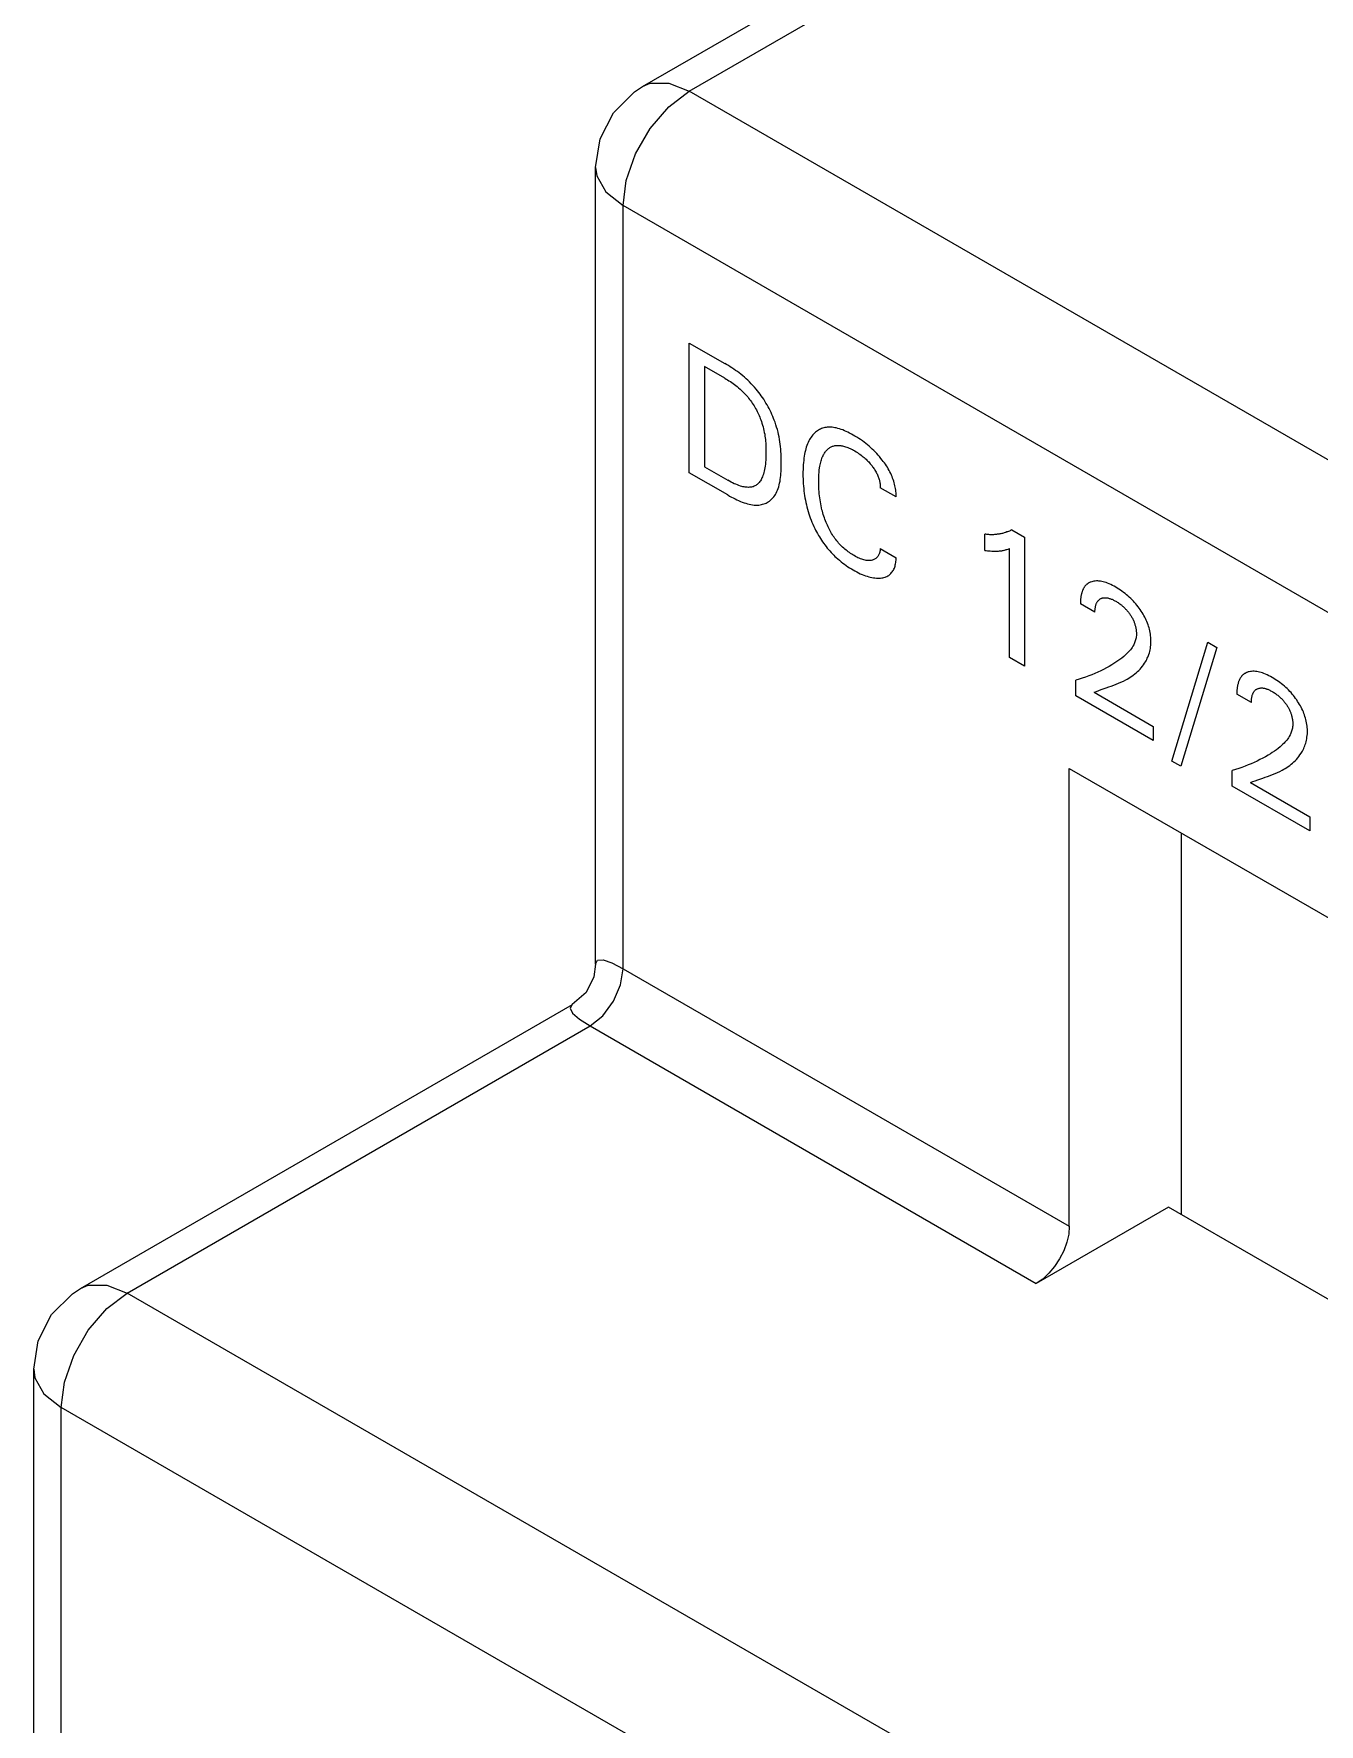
# Model space of a CAD drawing. Extents: x 0 to 420, y 0 to 297.
# Drawn here: x 165.2 to 178.95, y 183.79 to 201.88 of the extents above; entities that cross this region are included whole.
import ezdxf

# ---------------------------------------------------------------- set-up
doc = ezdxf.new("R2010")
doc.units = 0
doc.header["$LTSCALE"] = 23.1
doc.layers.add('40000_ISO', color=7, linetype='CONTINUOUS')

msp = doc.modelspace()

# ---------------------------------------------------------------- linework, layer by layer
at = {"layer": '40000_ISO', "color": 7, "linetype": 'CONTINUOUS'}
for p, q in [((171.709, 201.316), (183.193, 207.946)), ((172.209, 201.267), (183.382, 207.717)), ((171.623, 201.26), (171.71, 201.317)), ((171.71, 201.317), (171.793, 201.351)), ((171.793, 201.351), (171.99, 201.353)), ((171.99, 201.353), (172.209, 201.267)), ((171.399, 201.036), (171.623, 201.26)), ((171.99, 201.1), (172.209, 201.267)), ((195.898, 187.591), (172.209, 201.267)), ((171.257, 200.755), (171.399, 201.036)), ((171.793, 200.869), (171.99, 201.1)), ((171.636, 200.598), (171.793, 200.869)), ((171.209, 200.45), (171.257, 200.755)), ((171.536, 200.311), (171.636, 200.598)), ((171.209, 191.926), (171.209, 200.45)), ((171.209, 200.45), (171.222, 200.36)), ((171.222, 200.36), (171.318, 200.188)), ((171.502, 200.042), (171.536, 200.311)), ((171.318, 200.188), (171.502, 200.042)), ((171.502, 191.877), (171.502, 200.042)), ((195.191, 186.366), (171.502, 200.042)), ((172.209, 197.184), (172.209, 198.572)), ((172.209, 198.572), (172.59, 198.353)), ((172.374, 198.32), (172.374, 197.247)), ((172.59, 198.195), (172.374, 198.32)), ((172.609, 198.341), (172.59, 198.353)), ((172.629, 198.33), (172.609, 198.341)), ((172.648, 198.318), (172.629, 198.33)), ((172.667, 198.306), (172.648, 198.318)), ((172.686, 198.293), (172.667, 198.306)), ((172.706, 198.279), (172.686, 198.293)), ((172.725, 198.266), (172.706, 198.279)), ((172.744, 198.252), (172.725, 198.266)), ((172.763, 198.237), (172.744, 198.252)), ((172.782, 198.222), (172.763, 198.237)), ((172.59, 198.195), (172.605, 198.187)), ((172.605, 198.187), (172.62, 198.178)), ((172.62, 198.178), (172.635, 198.168)), ((172.635, 198.168), (172.65, 198.159)), ((172.65, 198.159), (172.665, 198.149)), ((172.665, 198.149), (172.679, 198.138)), ((172.679, 198.138), (172.694, 198.127)), ((172.694, 198.127), (172.709, 198.116)), ((172.709, 198.116), (172.724, 198.105)), ((172.724, 198.105), (172.738, 198.093)), ((172.738, 198.093), (172.753, 198.08)), ((172.753, 198.08), (172.767, 198.067)), ((172.767, 198.067), (172.781, 198.054)), ((172.781, 198.054), (172.795, 198.04)), ((172.801, 198.206), (172.782, 198.222)), ((172.82, 198.19), (172.801, 198.206)), ((172.838, 198.173), (172.82, 198.19)), ((172.856, 198.155), (172.838, 198.173)), ((172.874, 198.137), (172.856, 198.155)), ((172.892, 198.119), (172.874, 198.137)), ((172.909, 198.099), (172.892, 198.119)), ((172.926, 198.079), (172.909, 198.099)), ((172.94, 198.062), (172.926, 198.079)), ((172.954, 198.044), (172.94, 198.062)), ((172.795, 198.04), (172.808, 198.025)), ((172.808, 198.025), (172.822, 198.01)), ((172.822, 198.01), (172.835, 197.995)), ((172.835, 197.995), (172.845, 197.982)), ((172.845, 197.982), (172.855, 197.969)), ((172.855, 197.969), (172.865, 197.956)), ((172.865, 197.956), (172.875, 197.942)), ((172.875, 197.942), (172.884, 197.928)), ((172.884, 197.928), (172.894, 197.914)), ((172.894, 197.914), (172.903, 197.9)), ((172.903, 197.9), (172.911, 197.885)), ((172.911, 197.885), (172.92, 197.87)), ((172.92, 197.87), (172.928, 197.856)), ((172.968, 198.026), (172.954, 198.044)), ((172.981, 198.008), (172.968, 198.026)), ((172.994, 197.989), (172.981, 198.008)), ((173.007, 197.97), (172.994, 197.989)), ((173.019, 197.95), (173.007, 197.97)), ((173.031, 197.93), (173.019, 197.95)), ((173.042, 197.91), (173.031, 197.93)), ((173.054, 197.89), (173.042, 197.91)), ((173.064, 197.87), (173.054, 197.89)), ((173.075, 197.849), (173.064, 197.87)), ((172.928, 197.856), (172.936, 197.841)), ((172.936, 197.841), (172.943, 197.825)), ((172.943, 197.825), (172.951, 197.81)), ((172.951, 197.81), (172.958, 197.795)), ((172.958, 197.795), (172.964, 197.78)), ((172.964, 197.78), (172.97, 197.764)), ((172.97, 197.764), (172.976, 197.749)), ((172.976, 197.749), (172.982, 197.734)), ((172.982, 197.734), (172.988, 197.714)), ((172.988, 197.714), (172.995, 197.694)), ((172.995, 197.694), (173, 197.674)), ((173.085, 197.829), (173.075, 197.849)), ((173.094, 197.808), (173.085, 197.829)), ((173.104, 197.787), (173.094, 197.808)), ((173.112, 197.766), (173.104, 197.787)), ((173.12, 197.746), (173.112, 197.766)), ((173.128, 197.725), (173.12, 197.746)), ((173.137, 197.698), (173.128, 197.725)), ((173.145, 197.672), (173.137, 197.698)), ((173, 197.674), (173.005, 197.655)), ((173.005, 197.655), (173.009, 197.635)), ((173.009, 197.635), (173.013, 197.616)), ((173.013, 197.616), (173.017, 197.597)), ((173.017, 197.597), (173.02, 197.577)), ((173.02, 197.577), (173.022, 197.558)), ((173.022, 197.558), (173.024, 197.539)), ((173.024, 197.539), (173.026, 197.521)), ((173.026, 197.521), (173.028, 197.502)), ((173.153, 197.645), (173.145, 197.672)), ((173.16, 197.619), (173.153, 197.645)), ((173.166, 197.593), (173.16, 197.619)), ((173.171, 197.567), (173.166, 197.593)), ((173.176, 197.541), (173.171, 197.567)), ((173.18, 197.515), (173.176, 197.541)), ((173.184, 197.489), (173.18, 197.515)), ((173.482, 197.509), (173.475, 197.492)), ((173.489, 197.524), (173.482, 197.509)), ((173.497, 197.538), (173.489, 197.524)), ((173.505, 197.552), (173.497, 197.538)), ((173.513, 197.565), (173.505, 197.552)), ((173.522, 197.577), (173.513, 197.565)), ((173.532, 197.589), (173.522, 197.577)), ((173.542, 197.6), (173.532, 197.589)), ((173.552, 197.61), (173.542, 197.6)), ((173.561, 197.619), (173.552, 197.61)), ((173.571, 197.626), (173.561, 197.619)), ((173.581, 197.634), (173.571, 197.626)), ((173.591, 197.64), (173.581, 197.634)), ((173.602, 197.646), (173.591, 197.64)), ((173.613, 197.652), (173.602, 197.646)), ((173.624, 197.657), (173.613, 197.652)), ((173.636, 197.661), (173.624, 197.657)), ((173.648, 197.664), (173.636, 197.661)), ((173.66, 197.667), (173.648, 197.664)), ((173.673, 197.669), (173.66, 197.667)), ((173.686, 197.671), (173.673, 197.669)), ((173.699, 197.672), (173.686, 197.671)), ((173.713, 197.672), (173.699, 197.672)), ((173.726, 197.671), (173.713, 197.672)), ((173.74, 197.67), (173.726, 197.671)), ((173.754, 197.668), (173.74, 197.67)), ((173.769, 197.666), (173.754, 197.668)), ((173.783, 197.663), (173.769, 197.666)), ((173.798, 197.659), (173.783, 197.663)), ((173.816, 197.654), (173.798, 197.659)), ((173.834, 197.648), (173.816, 197.654)), ((173.852, 197.642), (173.834, 197.648)), ((173.871, 197.634), (173.852, 197.642)), ((173.889, 197.626), (173.871, 197.634)), ((173.908, 197.617), (173.889, 197.626)), ((173.926, 197.608), (173.908, 197.617)), ((173.945, 197.598), (173.926, 197.608)), ((173.964, 197.587), (173.945, 197.598)), ((173.983, 197.576), (173.964, 197.587)), ((174.003, 197.564), (173.983, 197.576)), ((174.023, 197.551), (174.003, 197.564)), ((174.042, 197.538), (174.023, 197.551)), ((174.062, 197.524), (174.042, 197.538)), ((174.081, 197.51), (174.062, 197.524)), ((174.099, 197.496), (174.081, 197.51)), ((173.028, 197.502), (173.029, 197.483)), ((173.029, 197.342), (173.028, 197.319)), ((173.029, 197.483), (173.03, 197.465)), ((173.03, 197.364), (173.029, 197.342)), ((173.03, 197.465), (173.03, 197.447)), ((173.03, 197.447), (173.031, 197.429)), ((173.031, 197.387), (173.03, 197.364)), ((173.031, 197.429), (173.031, 197.411)), ((173.031, 197.411), (173.031, 197.387)), ((173.187, 197.464), (173.184, 197.489)), ((173.189, 197.438), (173.187, 197.464)), ((173.191, 197.413), (173.189, 197.438)), ((173.193, 197.388), (173.191, 197.413)), ((173.194, 197.363), (173.193, 197.388)), ((173.195, 197.338), (173.194, 197.363)), ((173.195, 197.314), (173.195, 197.338)), ((173.437, 197.339), (173.434, 197.316)), ((173.44, 197.362), (173.437, 197.339)), ((173.444, 197.382), (173.44, 197.362)), ((173.448, 197.401), (173.444, 197.382)), ((173.452, 197.421), (173.448, 197.401)), ((173.457, 197.439), (173.452, 197.421)), ((173.462, 197.457), (173.457, 197.439)), ((173.468, 197.475), (173.462, 197.457)), ((173.475, 197.492), (173.468, 197.475)), ((173.624, 197.323), (173.628, 197.336)), ((173.628, 197.336), (173.633, 197.349)), ((173.633, 197.349), (173.638, 197.359)), ((173.638, 197.359), (173.642, 197.368)), ((173.642, 197.368), (173.647, 197.378)), ((173.647, 197.378), (173.652, 197.387)), ((173.652, 197.387), (173.657, 197.395)), ((173.657, 197.395), (173.663, 197.404)), ((173.663, 197.404), (173.669, 197.412)), ((173.669, 197.412), (173.675, 197.419)), ((173.675, 197.419), (173.682, 197.426)), ((173.682, 197.426), (173.688, 197.432)), ((173.688, 197.432), (173.694, 197.438)), ((173.694, 197.438), (173.7, 197.443)), ((173.7, 197.443), (173.707, 197.448)), ((173.707, 197.448), (173.714, 197.453)), ((173.714, 197.453), (173.721, 197.457)), ((173.721, 197.457), (173.728, 197.461)), ((173.728, 197.461), (173.735, 197.465)), ((173.735, 197.465), (173.743, 197.468)), ((173.743, 197.468), (173.751, 197.47)), ((173.751, 197.47), (173.759, 197.472)), ((173.759, 197.472), (173.767, 197.474)), ((173.767, 197.474), (173.776, 197.476)), ((173.776, 197.476), (173.785, 197.476)), ((173.785, 197.476), (173.793, 197.477)), ((173.793, 197.477), (173.802, 197.477)), ((173.802, 197.477), (173.812, 197.477)), ((173.812, 197.477), (173.821, 197.476)), ((173.821, 197.476), (173.83, 197.475)), ((173.83, 197.475), (173.84, 197.473)), ((173.84, 197.473), (173.849, 197.472)), ((173.849, 197.472), (173.859, 197.469)), ((173.859, 197.469), (173.871, 197.466)), ((173.871, 197.466), (173.883, 197.462)), ((173.883, 197.462), (173.895, 197.458)), ((173.895, 197.458), (173.907, 197.454)), ((173.907, 197.454), (173.919, 197.448)), ((173.919, 197.448), (173.931, 197.443)), ((173.931, 197.443), (173.944, 197.437)), ((173.944, 197.437), (173.956, 197.431)), ((173.956, 197.431), (173.968, 197.424)), ((173.968, 197.424), (173.981, 197.417)), ((173.981, 197.417), (173.995, 197.409)), ((173.995, 197.409), (174.009, 197.4)), ((174.009, 197.4), (174.022, 197.391)), ((174.022, 197.391), (174.036, 197.381)), ((174.036, 197.381), (174.05, 197.371)), ((174.05, 197.371), (174.06, 197.363)), ((174.06, 197.363), (174.071, 197.355)), ((174.071, 197.355), (174.081, 197.346)), ((174.081, 197.346), (174.091, 197.337)), ((174.091, 197.337), (174.101, 197.328)), ((174.117, 197.482), (174.099, 197.496)), ((174.101, 197.328), (174.111, 197.318)), ((174.134, 197.467), (174.117, 197.482)), ((174.151, 197.452), (174.134, 197.467)), ((174.168, 197.437), (174.151, 197.452)), ((174.185, 197.421), (174.168, 197.437)), ((174.201, 197.405), (174.185, 197.421)), ((174.216, 197.389), (174.201, 197.405)), ((174.231, 197.373), (174.216, 197.389)), ((174.246, 197.356), (174.231, 197.373)), ((174.26, 197.338), (174.246, 197.356)), ((174.275, 197.32), (174.26, 197.338)), ((172.623, 196.946), (172.209, 197.184)), ((172.374, 197.247), (172.624, 197.103)), ((172.998, 197.154), (172.993, 197.139)), ((173.003, 197.17), (172.998, 197.154)), ((173.008, 197.186), (173.003, 197.17)), ((173.012, 197.202), (173.008, 197.186)), ((173.015, 197.219), (173.012, 197.202)), ((173.019, 197.237), (173.015, 197.219)), ((173.021, 197.254), (173.019, 197.237)), ((173.024, 197.276), (173.021, 197.254)), ((173.026, 197.297), (173.024, 197.276)), ((173.028, 197.319), (173.026, 197.297)), ((173.187, 197.134), (173.189, 197.155)), ((173.189, 197.155), (173.191, 197.177)), ((173.191, 197.177), (173.193, 197.199)), ((173.193, 197.199), (173.194, 197.221)), ((173.194, 197.221), (173.195, 197.244)), ((173.195, 197.289), (173.195, 197.314)), ((173.195, 197.266), (173.195, 197.289)), ((173.195, 197.244), (173.195, 197.266)), ((173.427, 197.22), (173.426, 197.195)), ((173.426, 197.195), (173.426, 197.17)), ((173.426, 197.17), (173.426, 197.145)), ((173.428, 197.244), (173.427, 197.22)), ((173.429, 197.268), (173.428, 197.244)), ((173.431, 197.292), (173.429, 197.268)), ((173.434, 197.316), (173.431, 197.292)), ((173.596, 197.142), (173.597, 197.166)), ((173.597, 197.166), (173.599, 197.188)), ((173.599, 197.188), (173.601, 197.211)), ((173.601, 197.211), (173.604, 197.238)), ((173.604, 197.238), (173.607, 197.253)), ((173.607, 197.253), (173.61, 197.268)), ((173.61, 197.268), (173.613, 197.282)), ((173.613, 197.282), (173.616, 197.296)), ((173.616, 197.296), (173.62, 197.31)), ((173.62, 197.31), (173.624, 197.323)), ((174.111, 197.318), (174.121, 197.309)), ((174.121, 197.309), (174.13, 197.299)), ((174.13, 197.299), (174.139, 197.289)), ((174.139, 197.289), (174.147, 197.279)), ((174.147, 197.279), (174.156, 197.269)), ((174.156, 197.269), (174.165, 197.258)), ((174.165, 197.258), (174.172, 197.249)), ((174.172, 197.249), (174.178, 197.239)), ((174.178, 197.239), (174.185, 197.23)), ((174.185, 197.23), (174.191, 197.221)), ((174.191, 197.221), (174.197, 197.211)), ((174.197, 197.211), (174.203, 197.201)), ((174.203, 197.201), (174.209, 197.191)), ((174.209, 197.191), (174.214, 197.181)), ((174.214, 197.181), (174.219, 197.171)), ((174.219, 197.171), (174.224, 197.162)), ((174.224, 197.162), (174.228, 197.152)), ((174.228, 197.152), (174.232, 197.142)), ((174.286, 197.305), (174.275, 197.32)), ((174.297, 197.29), (174.286, 197.305)), ((174.308, 197.274), (174.297, 197.29)), ((174.319, 197.258), (174.308, 197.274)), ((174.329, 197.242), (174.319, 197.258)), ((174.339, 197.225), (174.329, 197.242)), ((174.348, 197.209), (174.339, 197.225)), ((174.357, 197.192), (174.348, 197.209)), ((174.365, 197.176), (174.357, 197.192)), ((174.372, 197.159), (174.365, 197.176)), ((174.379, 197.143), (174.372, 197.159)), ((172.641, 197.093), (172.624, 197.103)), ((172.657, 197.084), (172.641, 197.093)), ((172.674, 197.075), (172.657, 197.084)), ((172.691, 197.067), (172.674, 197.075)), ((172.708, 197.06), (172.691, 197.067)), ((172.725, 197.053), (172.708, 197.06)), ((172.742, 197.047), (172.725, 197.053)), ((172.758, 197.041), (172.742, 197.047)), ((172.771, 197.038), (172.758, 197.041)), ((172.783, 197.035), (172.771, 197.038)), ((172.796, 197.032), (172.783, 197.035)), ((172.808, 197.03), (172.796, 197.032)), ((172.82, 197.028), (172.808, 197.03)), ((172.831, 197.028), (172.82, 197.028)), ((172.843, 197.027), (172.831, 197.028)), ((172.854, 197.028), (172.843, 197.027)), ((172.865, 197.029), (172.854, 197.028)), ((172.875, 197.03), (172.865, 197.029)), ((172.885, 197.033), (172.875, 197.03)), ((172.895, 197.035), (172.885, 197.033)), ((172.904, 197.039), (172.895, 197.035)), ((172.913, 197.043), (172.904, 197.039)), ((172.921, 197.047), (172.913, 197.043)), ((172.929, 197.053), (172.921, 197.047)), ((172.937, 197.059), (172.929, 197.053)), ((172.945, 197.065), (172.937, 197.059)), ((172.952, 197.072), (172.945, 197.065)), ((172.959, 197.08), (172.952, 197.072)), ((172.966, 197.089), (172.959, 197.08)), ((172.972, 197.098), (172.966, 197.089)), ((172.978, 197.108), (172.972, 197.098)), ((172.983, 197.118), (172.978, 197.108)), ((172.988, 197.128), (172.983, 197.118)), ((172.993, 197.139), (172.988, 197.128)), ((173.132, 196.952), (173.14, 196.967)), ((173.14, 196.967), (173.148, 196.983)), ((173.148, 196.983), (173.155, 196.999)), ((173.155, 196.999), (173.161, 197.017)), ((173.161, 197.017), (173.167, 197.035)), ((173.167, 197.035), (173.172, 197.054)), ((173.172, 197.054), (173.177, 197.073)), ((173.177, 197.073), (173.181, 197.093)), ((173.181, 197.093), (173.184, 197.113)), ((173.184, 197.113), (173.187, 197.134)), ((173.426, 197.145), (173.427, 197.119)), ((173.427, 197.119), (173.428, 197.094)), ((173.428, 197.094), (173.429, 197.068)), ((173.429, 197.068), (173.431, 197.042)), ((173.431, 197.042), (173.434, 197.016)), ((173.434, 197.016), (173.437, 196.989)), ((173.437, 196.989), (173.44, 196.963)), ((173.595, 197.119), (173.596, 197.142)), ((173.595, 197.095), (173.595, 197.119)), ((173.595, 197.073), (173.595, 197.095)), ((173.595, 197.051), (173.595, 197.073)), ((173.596, 197.028), (173.595, 197.051)), ((173.597, 197.005), (173.596, 197.028)), ((173.599, 196.982), (173.597, 197.005)), ((173.601, 196.959), (173.599, 196.982)), ((174.232, 197.142), (174.235, 197.132)), ((174.235, 197.132), (174.239, 197.123)), ((174.239, 197.123), (174.242, 197.113)), ((174.242, 197.113), (174.244, 197.103)), ((174.244, 197.103), (174.246, 197.094)), ((174.246, 197.094), (174.248, 197.085)), ((174.248, 197.085), (174.25, 197.076)), ((174.25, 197.076), (174.252, 197.067)), ((174.252, 197.067), (174.253, 197.058)), ((174.253, 197.058), (174.253, 197.049)), ((174.253, 197.049), (174.254, 197.041)), ((174.254, 197.041), (174.254, 197.032)), ((174.254, 197.032), (174.254, 197.024)), ((174.423, 196.927), (174.254, 197.024)), ((174.386, 197.126), (174.379, 197.143)), ((174.392, 197.11), (174.386, 197.126)), ((174.397, 197.093), (174.392, 197.11)), ((174.402, 197.077), (174.397, 197.093)), ((174.406, 197.061), (174.402, 197.077)), ((174.41, 197.045), (174.406, 197.061)), ((174.413, 197.029), (174.41, 197.045)), ((174.416, 197.014), (174.413, 197.029)), ((174.419, 196.999), (174.416, 197.014)), ((174.42, 196.984), (174.419, 196.999)), ((174.422, 196.969), (174.42, 196.984)), ((174.423, 196.955), (174.422, 196.969)), ((172.623, 196.946), (172.642, 196.935)), ((172.642, 196.935), (172.661, 196.924)), ((172.661, 196.924), (172.68, 196.914)), ((172.68, 196.914), (172.7, 196.904)), ((172.7, 196.904), (172.719, 196.895)), ((172.719, 196.895), (172.738, 196.886)), ((172.738, 196.886), (172.758, 196.878)), ((172.758, 196.878), (172.777, 196.87)), ((172.777, 196.87), (172.796, 196.863)), ((172.796, 196.863), (172.815, 196.857)), ((172.815, 196.857), (172.833, 196.851)), ((172.833, 196.851), (172.852, 196.847)), ((172.852, 196.847), (172.87, 196.843)), ((172.87, 196.843), (172.888, 196.84)), ((172.888, 196.84), (172.906, 196.838)), ((172.906, 196.838), (172.924, 196.837)), ((172.924, 196.837), (172.941, 196.837)), ((172.941, 196.837), (172.955, 196.838)), ((172.955, 196.838), (172.969, 196.84)), ((172.969, 196.84), (172.982, 196.843)), ((172.982, 196.843), (172.995, 196.846)), ((172.995, 196.846), (173.008, 196.85)), ((173.008, 196.85), (173.021, 196.855)), ((173.021, 196.855), (173.033, 196.86)), ((173.033, 196.86), (173.045, 196.866)), ((173.045, 196.866), (173.056, 196.873)), ((173.056, 196.873), (173.067, 196.881)), ((173.067, 196.881), (173.078, 196.889)), ((173.078, 196.889), (173.088, 196.898)), ((173.088, 196.898), (173.098, 196.908)), ((173.098, 196.908), (173.107, 196.918)), ((173.107, 196.918), (173.116, 196.928)), ((173.116, 196.928), (173.124, 196.94)), ((173.124, 196.94), (173.132, 196.952)), ((173.44, 196.963), (173.444, 196.939)), ((173.444, 196.939), (173.448, 196.915)), ((173.448, 196.915), (173.452, 196.891)), ((173.452, 196.891), (173.457, 196.867)), ((173.457, 196.867), (173.463, 196.842)), ((173.463, 196.842), (173.469, 196.818)), ((173.469, 196.818), (173.475, 196.793)), ((173.475, 196.793), (173.482, 196.769)), ((173.604, 196.936), (173.601, 196.959)), ((173.606, 196.915), (173.604, 196.936)), ((173.609, 196.895), (173.606, 196.915)), ((173.613, 196.874), (173.609, 196.895)), ((173.616, 196.852), (173.613, 196.874)), ((173.621, 196.831), (173.616, 196.852)), ((173.625, 196.81), (173.621, 196.831)), ((173.63, 196.788), (173.625, 196.81)), ((173.635, 196.772), (173.63, 196.788)), ((174.423, 196.941), (174.423, 196.955)), ((174.423, 196.927), (174.423, 196.941)), ((173.482, 196.769), (173.49, 196.746)), ((173.49, 196.746), (173.497, 196.723)), ((173.497, 196.723), (173.505, 196.7)), ((173.505, 196.7), (173.514, 196.678)), ((173.514, 196.678), (173.523, 196.655)), ((173.523, 196.655), (173.532, 196.633)), ((173.532, 196.633), (173.542, 196.61)), ((173.542, 196.61), (173.553, 196.588)), ((173.639, 196.755), (173.635, 196.772)), ((173.644, 196.738), (173.639, 196.755)), ((173.65, 196.72), (173.644, 196.738)), ((173.656, 196.703), (173.65, 196.72)), ((173.662, 196.686), (173.656, 196.703)), ((173.668, 196.669), (173.662, 196.686)), ((173.675, 196.652), (173.668, 196.669)), ((173.681, 196.637), (173.675, 196.652)), ((173.688, 196.622), (173.681, 196.637)), ((173.695, 196.607), (173.688, 196.622)), ((173.702, 196.592), (173.695, 196.607)), ((173.553, 196.588), (173.562, 196.569)), ((173.562, 196.569), (173.572, 196.551)), ((173.572, 196.551), (173.582, 196.533)), ((173.582, 196.533), (173.592, 196.514)), ((173.592, 196.514), (173.603, 196.497)), ((173.603, 196.497), (173.614, 196.479)), ((173.614, 196.479), (173.625, 196.461)), ((173.625, 196.461), (173.637, 196.444)), ((173.637, 196.444), (173.649, 196.427)), ((173.649, 196.427), (173.661, 196.411)), ((173.709, 196.578), (173.702, 196.592)), ((173.717, 196.563), (173.709, 196.578)), ((173.725, 196.549), (173.717, 196.563)), ((173.733, 196.534), (173.725, 196.549)), ((173.742, 196.52), (173.733, 196.534)), ((173.751, 196.507), (173.742, 196.52)), ((173.76, 196.493), (173.751, 196.507)), ((173.769, 196.481), (173.76, 196.493)), ((173.779, 196.468), (173.769, 196.481)), ((173.788, 196.456), (173.779, 196.468)), ((173.798, 196.444), (173.788, 196.456)), ((173.808, 196.432), (173.798, 196.444)), ((173.819, 196.42), (173.808, 196.432)), ((175.371, 196.353), (175.371, 196.526)), ((175.382, 196.525), (175.371, 196.526)), ((175.392, 196.523), (175.382, 196.525)), ((175.403, 196.523), (175.392, 196.523)), ((175.413, 196.522), (175.403, 196.523)), ((175.424, 196.521), (175.413, 196.522)), ((175.434, 196.521), (175.424, 196.521)), ((175.445, 196.521), (175.434, 196.521)), ((175.455, 196.521), (175.445, 196.521)), ((175.465, 196.521), (175.455, 196.521)), ((175.475, 196.522), (175.465, 196.521)), ((175.485, 196.523), (175.475, 196.522)), ((175.495, 196.524), (175.485, 196.523)), ((175.505, 196.525), (175.495, 196.524)), ((175.514, 196.526), (175.505, 196.525)), ((175.524, 196.527), (175.514, 196.526)), ((175.534, 196.529), (175.524, 196.527)), ((175.543, 196.531), (175.534, 196.529)), ((175.552, 196.533), (175.543, 196.531)), ((175.562, 196.535), (175.552, 196.533)), ((175.571, 196.538), (175.562, 196.535)), ((175.58, 196.54), (175.571, 196.538)), ((175.589, 196.543), (175.58, 196.54)), ((175.598, 196.546), (175.589, 196.543)), ((175.607, 196.55), (175.598, 196.546)), ((175.616, 196.553), (175.607, 196.55)), ((175.625, 196.557), (175.616, 196.553)), ((175.634, 196.56), (175.625, 196.557)), ((175.642, 196.564), (175.634, 196.56)), ((175.651, 196.569), (175.642, 196.564)), ((175.659, 196.573), (175.651, 196.569)), ((175.659, 196.573), (175.795, 196.494)), ((175.795, 196.494), (175.795, 195.114)), ((173.661, 196.411), (173.673, 196.394)), ((173.673, 196.394), (173.686, 196.378)), ((173.686, 196.378), (173.7, 196.362)), ((173.7, 196.362), (173.713, 196.347)), ((173.713, 196.347), (173.727, 196.332)), ((173.727, 196.332), (173.741, 196.317)), ((173.741, 196.317), (173.755, 196.303)), ((173.755, 196.303), (173.769, 196.289)), ((173.769, 196.289), (173.783, 196.276)), ((173.783, 196.276), (173.798, 196.263)), ((173.798, 196.263), (173.816, 196.247)), ((173.816, 196.247), (173.834, 196.232)), ((173.829, 196.409), (173.819, 196.42)), ((173.84, 196.399), (173.829, 196.409)), ((173.851, 196.388), (173.84, 196.399)), ((173.862, 196.377), (173.851, 196.388)), ((173.874, 196.367), (173.862, 196.377)), ((173.887, 196.357), (173.874, 196.367)), ((173.899, 196.347), (173.887, 196.357)), ((173.911, 196.338), (173.899, 196.347)), ((173.923, 196.329), (173.911, 196.338)), ((173.936, 196.32), (173.923, 196.329)), ((173.948, 196.312), (173.936, 196.32)), ((173.961, 196.304), (173.948, 196.312)), ((173.973, 196.297), (173.961, 196.304)), ((173.987, 196.289), (173.973, 196.297)), ((174.001, 196.282), (173.987, 196.289)), ((174.015, 196.275), (174.001, 196.282)), ((174.029, 196.269), (174.015, 196.275)), ((174.042, 196.263), (174.029, 196.269)), ((174.055, 196.259), (174.042, 196.263)), ((174.067, 196.255), (174.055, 196.259)), ((174.079, 196.251), (174.067, 196.255)), ((174.092, 196.248), (174.079, 196.251)), ((174.104, 196.246), (174.092, 196.248)), ((174.113, 196.245), (174.104, 196.246)), ((174.122, 196.244), (174.113, 196.245)), ((174.131, 196.244), (174.122, 196.244)), ((174.14, 196.244), (174.131, 196.244)), ((174.149, 196.245), (174.14, 196.244)), ((174.157, 196.246), (174.149, 196.245)), ((174.165, 196.247), (174.157, 196.246)), ((174.172, 196.249), (174.165, 196.247)), ((174.179, 196.252), (174.172, 196.249)), ((174.186, 196.255), (174.179, 196.252)), ((174.193, 196.258), (174.186, 196.255)), ((174.199, 196.262), (174.193, 196.258)), ((174.205, 196.266), (174.199, 196.262)), ((174.211, 196.271), (174.205, 196.266)), ((174.216, 196.276), (174.211, 196.271)), ((174.221, 196.281), (174.216, 196.276)), ((174.226, 196.287), (174.221, 196.281)), ((174.23, 196.294), (174.226, 196.287)), ((174.234, 196.301), (174.23, 196.294)), ((174.238, 196.308), (174.234, 196.301)), ((174.241, 196.316), (174.238, 196.308)), ((174.244, 196.324), (174.241, 196.316)), ((174.247, 196.333), (174.244, 196.324)), ((174.249, 196.343), (174.247, 196.333)), ((174.251, 196.352), (174.249, 196.343)), ((174.253, 196.362), (174.251, 196.352)), ((174.254, 196.372), (174.253, 196.362)), ((174.254, 196.372), (174.423, 196.275)), ((174.421, 196.235), (174.422, 196.248)), ((174.422, 196.248), (174.423, 196.261)), ((174.423, 196.261), (174.423, 196.275)), ((175.371, 196.353), (175.386, 196.351)), ((175.386, 196.351), (175.401, 196.349)), ((175.401, 196.349), (175.416, 196.348)), ((175.416, 196.348), (175.43, 196.347)), ((175.43, 196.347), (175.445, 196.346)), ((175.445, 196.346), (175.456, 196.345)), ((175.456, 196.345), (175.466, 196.345)), ((175.466, 196.345), (175.477, 196.345)), ((175.477, 196.345), (175.488, 196.345)), ((175.488, 196.345), (175.498, 196.345)), ((175.498, 196.345), (175.508, 196.346)), ((175.508, 196.346), (175.518, 196.346)), ((175.518, 196.346), (175.527, 196.347)), ((175.527, 196.347), (175.536, 196.348)), ((175.536, 196.348), (175.544, 196.349)), ((175.544, 196.349), (175.553, 196.35)), ((175.553, 196.35), (175.562, 196.352)), ((175.562, 196.352), (175.569, 196.353)), ((175.569, 196.353), (175.577, 196.355)), ((175.577, 196.355), (175.584, 196.357)), ((175.584, 196.357), (175.592, 196.359)), ((175.592, 196.359), (175.6, 196.361)), ((175.6, 196.361), (175.608, 196.364)), ((175.608, 196.364), (175.621, 196.368)), ((175.621, 196.368), (175.634, 196.373)), ((175.634, 195.207), (175.634, 196.373)), ((173.834, 196.232), (173.852, 196.218)), ((173.852, 196.218), (173.871, 196.204)), ((173.871, 196.204), (173.889, 196.191)), ((173.889, 196.191), (173.908, 196.179)), ((173.908, 196.179), (173.926, 196.167)), ((173.926, 196.167), (173.945, 196.155)), ((173.945, 196.155), (173.964, 196.144)), ((173.964, 196.144), (173.983, 196.133)), ((173.983, 196.133), (174.002, 196.123)), ((174.002, 196.123), (174.021, 196.113)), ((174.021, 196.113), (174.04, 196.104)), ((174.04, 196.104), (174.059, 196.096)), ((174.059, 196.096), (174.078, 196.088)), ((174.078, 196.088), (174.096, 196.082)), ((174.096, 196.082), (174.113, 196.076)), ((174.113, 196.076), (174.13, 196.071)), ((174.13, 196.071), (174.147, 196.066)), ((174.147, 196.066), (174.164, 196.062)), ((174.164, 196.062), (174.181, 196.06)), ((174.27, 196.059), (174.282, 196.061)), ((174.282, 196.061), (174.293, 196.063)), ((174.293, 196.063), (174.304, 196.066)), ((174.304, 196.066), (174.314, 196.07)), ((174.314, 196.07), (174.325, 196.075)), ((174.325, 196.075), (174.334, 196.08)), ((174.334, 196.08), (174.344, 196.086)), ((174.344, 196.086), (174.353, 196.092)), ((174.353, 196.092), (174.361, 196.099)), ((174.361, 196.099), (174.368, 196.107)), ((174.368, 196.107), (174.375, 196.115)), ((174.375, 196.115), (174.382, 196.124)), ((174.382, 196.124), (174.388, 196.133)), ((174.388, 196.133), (174.394, 196.143)), ((174.394, 196.143), (174.399, 196.153)), ((174.399, 196.153), (174.404, 196.164)), ((174.404, 196.164), (174.408, 196.175)), ((174.408, 196.175), (174.411, 196.186)), ((174.411, 196.186), (174.414, 196.198)), ((174.414, 196.198), (174.417, 196.21)), ((174.417, 196.21), (174.419, 196.222)), ((174.419, 196.222), (174.421, 196.235)), ((174.181, 196.06), (174.196, 196.058)), ((174.196, 196.058), (174.212, 196.056)), ((174.212, 196.056), (174.227, 196.056)), ((174.227, 196.056), (174.241, 196.056)), ((174.241, 196.056), (174.256, 196.057)), ((174.256, 196.057), (174.27, 196.059)), ((176.405, 195.885), (176.403, 195.878)), ((176.406, 195.891), (176.405, 195.885)), ((176.408, 195.897), (176.406, 195.891)), ((176.41, 195.903), (176.408, 195.897)), ((176.412, 195.909), (176.41, 195.903)), ((176.414, 195.915), (176.412, 195.909)), ((176.416, 195.92), (176.414, 195.915)), ((176.418, 195.926), (176.416, 195.92)), ((176.42, 195.931), (176.418, 195.926)), ((176.423, 195.936), (176.42, 195.931)), ((176.425, 195.941), (176.423, 195.936)), ((176.428, 195.946), (176.425, 195.941)), ((176.43, 195.951), (176.428, 195.946)), ((176.433, 195.956), (176.43, 195.951)), ((176.436, 195.96), (176.433, 195.956)), ((176.439, 195.965), (176.436, 195.96)), ((176.443, 195.969), (176.439, 195.965)), ((176.446, 195.973), (176.443, 195.969)), ((176.449, 195.976), (176.446, 195.973)), ((176.452, 195.98), (176.449, 195.976)), ((176.456, 195.983), (176.452, 195.98)), ((176.459, 195.986), (176.456, 195.983)), ((176.463, 195.99), (176.459, 195.986)), ((176.467, 195.993), (176.463, 195.99)), ((176.47, 195.996), (176.467, 195.993)), ((176.474, 195.998), (176.47, 195.996)), ((176.478, 196.001), (176.474, 195.998)), ((176.482, 196.003), (176.478, 196.001)), ((176.486, 196.006), (176.482, 196.003)), ((176.49, 196.008), (176.486, 196.006)), ((176.495, 196.01), (176.49, 196.008)), ((176.499, 196.012), (176.495, 196.01)), ((176.503, 196.014), (176.499, 196.012)), ((176.515, 196.018), (176.503, 196.014)), ((176.527, 196.021), (176.515, 196.018)), ((176.539, 196.024), (176.527, 196.021)), ((176.552, 196.025), (176.539, 196.024)), ((176.565, 196.026), (176.552, 196.025)), ((176.579, 196.026), (176.565, 196.026)), ((176.593, 196.025), (176.579, 196.026)), ((176.608, 196.023), (176.593, 196.025)), ((176.622, 196.021), (176.608, 196.023)), ((176.637, 196.017), (176.622, 196.021)), ((176.653, 196.013), (176.637, 196.017)), ((176.668, 196.008), (176.653, 196.013)), ((176.685, 196.002), (176.668, 196.008)), ((176.702, 195.995), (176.685, 196.002)), ((176.72, 195.987), (176.702, 195.995)), ((176.737, 195.978), (176.72, 195.987)), ((176.754, 195.969), (176.737, 195.978)), ((176.772, 195.959), (176.754, 195.969)), ((176.789, 195.949), (176.772, 195.959)), ((176.806, 195.939), (176.789, 195.949)), ((176.822, 195.928), (176.806, 195.939)), ((176.839, 195.916), (176.822, 195.928)), ((176.856, 195.904), (176.839, 195.916)), ((176.873, 195.891), (176.856, 195.904)), ((176.888, 195.879), (176.873, 195.891)), ((176.395, 195.813), (176.394, 195.805)), ((176.394, 195.805), (176.394, 195.797)), ((176.394, 195.797), (176.394, 195.789)), ((176.394, 195.789), (176.394, 195.782)), ((176.55, 195.692), (176.394, 195.782)), ((176.396, 195.828), (176.395, 195.82)), ((176.395, 195.82), (176.395, 195.813)), ((176.397, 195.842), (176.396, 195.835)), ((176.396, 195.835), (176.396, 195.828)), ((176.398, 195.85), (176.397, 195.842)), ((176.399, 195.857), (176.398, 195.85)), ((176.4, 195.864), (176.399, 195.857)), ((176.402, 195.871), (176.4, 195.864)), ((176.403, 195.878), (176.402, 195.871)), ((176.55, 195.709), (176.551, 195.718)), ((176.55, 195.7), (176.55, 195.709)), ((176.55, 195.692), (176.55, 195.7)), ((176.551, 195.718), (176.552, 195.726)), ((176.552, 195.726), (176.553, 195.735)), ((176.553, 195.735), (176.554, 195.743)), ((176.554, 195.743), (176.555, 195.751)), ((176.555, 195.751), (176.557, 195.758)), ((176.557, 195.758), (176.558, 195.765)), ((176.558, 195.765), (176.56, 195.77)), ((176.56, 195.77), (176.562, 195.776)), ((176.562, 195.776), (176.564, 195.782)), ((176.564, 195.782), (176.566, 195.787)), ((176.566, 195.787), (176.569, 195.792)), ((176.569, 195.792), (176.571, 195.797)), ((176.571, 195.797), (176.574, 195.802)), ((176.574, 195.802), (176.577, 195.807)), ((176.577, 195.807), (176.58, 195.811)), ((176.58, 195.811), (176.584, 195.815)), ((176.584, 195.815), (176.587, 195.819)), ((176.587, 195.819), (176.591, 195.822)), ((176.591, 195.822), (176.594, 195.826)), ((176.594, 195.826), (176.598, 195.829)), ((176.598, 195.829), (176.602, 195.832)), ((176.602, 195.832), (176.607, 195.834)), ((176.607, 195.834), (176.611, 195.837)), ((176.611, 195.837), (176.616, 195.839)), ((176.616, 195.839), (176.621, 195.841)), ((176.621, 195.841), (176.627, 195.843)), ((176.627, 195.843), (176.632, 195.844)), ((176.632, 195.844), (176.638, 195.846)), ((176.638, 195.846), (176.644, 195.846)), ((176.644, 195.846), (176.65, 195.847)), ((176.65, 195.847), (176.656, 195.847)), ((176.656, 195.847), (176.662, 195.847)), ((176.662, 195.847), (176.669, 195.847)), ((176.669, 195.847), (176.675, 195.846)), ((176.675, 195.846), (176.682, 195.845)), ((176.682, 195.845), (176.689, 195.844)), ((176.689, 195.844), (176.696, 195.842)), ((176.696, 195.842), (176.703, 195.84)), ((176.703, 195.84), (176.709, 195.838)), ((176.709, 195.838), (176.717, 195.836)), ((176.717, 195.836), (176.725, 195.833)), ((176.725, 195.833), (176.733, 195.83)), ((176.733, 195.83), (176.74, 195.826)), ((176.74, 195.826), (176.748, 195.822)), ((176.748, 195.822), (176.756, 195.818)), ((176.756, 195.818), (176.764, 195.814)), ((176.764, 195.814), (176.772, 195.81)), ((176.772, 195.81), (176.78, 195.805)), ((176.78, 195.805), (176.789, 195.799)), ((176.789, 195.799), (176.798, 195.794)), ((176.798, 195.794), (176.806, 195.788)), ((176.806, 195.788), (176.815, 195.782)), ((176.815, 195.782), (176.824, 195.775)), ((176.824, 195.775), (176.832, 195.769)), ((176.832, 195.769), (176.839, 195.763)), ((176.839, 195.763), (176.846, 195.757)), ((176.846, 195.757), (176.852, 195.752)), ((176.852, 195.752), (176.859, 195.746)), ((176.859, 195.746), (176.865, 195.739)), ((176.865, 195.739), (176.872, 195.733)), ((176.872, 195.733), (176.878, 195.726)), ((176.878, 195.726), (176.884, 195.72)), ((176.884, 195.72), (176.89, 195.713)), ((176.903, 195.866), (176.888, 195.879)), ((176.89, 195.713), (176.896, 195.706)), ((176.896, 195.706), (176.902, 195.7)), ((176.902, 195.7), (176.907, 195.693)), ((176.917, 195.853), (176.903, 195.866)), ((176.932, 195.84), (176.917, 195.853)), ((176.946, 195.826), (176.932, 195.84)), ((176.961, 195.811), (176.946, 195.826)), ((176.974, 195.797), (176.961, 195.811)), ((176.986, 195.782), (176.974, 195.797)), ((176.999, 195.767), (176.986, 195.782)), ((177.011, 195.751), (176.999, 195.767)), ((177.023, 195.735), (177.011, 195.751)), ((177.035, 195.719), (177.023, 195.735)), ((177.045, 195.704), (177.035, 195.719)), ((177.055, 195.688), (177.045, 195.704)), ((176.907, 195.693), (176.913, 195.685)), ((176.913, 195.685), (176.918, 195.678)), ((176.918, 195.678), (176.923, 195.671)), ((176.923, 195.671), (176.928, 195.663)), ((176.928, 195.663), (176.933, 195.656)), ((176.933, 195.656), (176.937, 195.649)), ((176.937, 195.649), (176.942, 195.642)), ((176.942, 195.642), (176.946, 195.634)), ((176.946, 195.634), (176.95, 195.627)), ((176.95, 195.627), (176.954, 195.619)), ((176.954, 195.619), (176.958, 195.612)), ((176.958, 195.612), (176.961, 195.604)), ((176.961, 195.604), (176.964, 195.597)), ((176.964, 195.597), (176.968, 195.589)), ((176.968, 195.589), (176.97, 195.581)), ((176.97, 195.581), (176.973, 195.574)), ((176.973, 195.574), (176.976, 195.566)), ((176.976, 195.566), (176.978, 195.558)), ((176.978, 195.558), (176.98, 195.551)), ((176.98, 195.551), (176.982, 195.543)), ((176.982, 195.543), (176.984, 195.535)), ((176.984, 195.535), (176.986, 195.528)), ((176.986, 195.528), (176.988, 195.519)), ((176.988, 195.519), (176.989, 195.511)), ((177.065, 195.672), (177.055, 195.688)), ((177.074, 195.656), (177.065, 195.672)), ((177.082, 195.64), (177.074, 195.656)), ((177.091, 195.624), (177.082, 195.64)), ((177.098, 195.607), (177.091, 195.624)), ((177.105, 195.591), (177.098, 195.607)), ((177.112, 195.575), (177.105, 195.591)), ((177.118, 195.558), (177.112, 195.575)), ((177.123, 195.542), (177.118, 195.558)), ((177.128, 195.525), (177.123, 195.542)), ((177.133, 195.509), (177.128, 195.525)), ((176.964, 195.344), (176.956, 195.329)), ((176.969, 195.353), (176.964, 195.344)), ((176.973, 195.363), (176.969, 195.353)), ((176.977, 195.373), (176.973, 195.363)), ((176.981, 195.384), (176.977, 195.373)), ((176.984, 195.395), (176.981, 195.384)), ((176.987, 195.406), (176.984, 195.395)), ((176.989, 195.418), (176.987, 195.406)), ((176.989, 195.511), (176.99, 195.503)), ((176.991, 195.43), (176.989, 195.418)), ((176.99, 195.503), (176.991, 195.495)), ((176.991, 195.495), (176.992, 195.487)), ((176.993, 195.443), (176.991, 195.43)), ((176.992, 195.487), (176.993, 195.479)), ((176.993, 195.479), (176.993, 195.471)), ((176.993, 195.471), (176.993, 195.463)), ((176.993, 195.463), (176.993, 195.456)), ((176.993, 195.456), (176.993, 195.443)), ((177.136, 195.492), (177.133, 195.509)), ((177.14, 195.475), (177.136, 195.492)), ((177.143, 195.457), (177.14, 195.475)), ((177.145, 195.44), (177.143, 195.457)), ((177.147, 195.423), (177.145, 195.44)), ((177.145, 195.321), (177.147, 195.338)), ((177.148, 195.406), (177.147, 195.423)), ((177.147, 195.338), (177.148, 195.355)), ((177.149, 195.39), (177.148, 195.406)), ((177.148, 195.355), (177.149, 195.373)), ((177.149, 195.373), (177.149, 195.39)), ((177.373, 194.099), (177.756, 195.371)), ((177.756, 195.371), (177.853, 195.314)), ((175.795, 195.114), (175.634, 195.207)), ((176.774, 195.156), (176.753, 195.142)), ((176.795, 195.171), (176.774, 195.156)), ((176.816, 195.186), (176.795, 195.171)), ((176.837, 195.201), (176.816, 195.186)), ((176.857, 195.218), (176.837, 195.201)), ((176.877, 195.235), (176.857, 195.218)), ((176.888, 195.245), (176.877, 195.235)), ((176.898, 195.256), (176.888, 195.245)), ((176.909, 195.267), (176.898, 195.256)), ((176.919, 195.278), (176.909, 195.267)), ((176.929, 195.29), (176.919, 195.278)), ((176.939, 195.302), (176.929, 195.29)), ((176.948, 195.315), (176.939, 195.302)), ((176.956, 195.329), (176.948, 195.315)), ((177.081, 195.148), (177.089, 195.16)), ((177.089, 195.16), (177.096, 195.172)), ((177.096, 195.172), (177.103, 195.185)), ((177.103, 195.185), (177.11, 195.199)), ((177.11, 195.199), (177.116, 195.212)), ((177.116, 195.212), (177.121, 195.227)), ((177.121, 195.227), (177.127, 195.241)), ((177.127, 195.241), (177.132, 195.256)), ((177.132, 195.256), (177.136, 195.272)), ((177.136, 195.272), (177.14, 195.288)), ((177.14, 195.288), (177.143, 195.304)), ((177.143, 195.304), (177.145, 195.321)), ((177.853, 195.314), (177.47, 194.043)), ((176.414, 194.985), (176.38, 194.974)), ((176.449, 194.997), (176.414, 194.985)), ((176.483, 195.01), (176.449, 194.997)), ((176.515, 195.023), (176.483, 195.01)), ((176.548, 195.036), (176.515, 195.023)), ((176.58, 195.05), (176.548, 195.036)), ((176.611, 195.065), (176.58, 195.05)), ((176.642, 195.08), (176.611, 195.065)), ((176.672, 195.096), (176.642, 195.08)), ((176.701, 195.112), (176.672, 195.096)), ((176.731, 195.129), (176.701, 195.112)), ((176.753, 195.142), (176.731, 195.129)), ((176.879, 194.968), (176.896, 194.977)), ((176.896, 194.977), (176.912, 194.987)), ((176.912, 194.987), (176.928, 194.997)), ((176.928, 194.997), (176.944, 195.008)), ((176.944, 195.008), (176.96, 195.019)), ((176.96, 195.019), (176.975, 195.031)), ((176.975, 195.031), (176.99, 195.043)), ((176.99, 195.043), (177.005, 195.056)), ((177.005, 195.056), (177.019, 195.069)), ((177.019, 195.069), (177.032, 195.083)), ((177.032, 195.083), (177.045, 195.098)), ((177.045, 195.098), (177.058, 195.114)), ((177.058, 195.114), (177.07, 195.13)), ((177.07, 195.13), (177.081, 195.148)), ((178.098, 194.975), (178.096, 194.97)), ((178.101, 194.98), (178.098, 194.975)), ((178.104, 194.985), (178.101, 194.98)), ((178.107, 194.99), (178.104, 194.985)), ((178.11, 194.994), (178.107, 194.99)), ((178.113, 194.999), (178.11, 194.994)), ((178.116, 195.003), (178.113, 194.999)), ((178.119, 195.007), (178.116, 195.003)), ((178.122, 195.01), (178.119, 195.007)), ((178.126, 195.014), (178.122, 195.01)), ((178.129, 195.017), (178.126, 195.014)), ((178.132, 195.02), (178.129, 195.017)), ((178.136, 195.024), (178.132, 195.02)), ((178.14, 195.027), (178.136, 195.024)), ((178.144, 195.03), (178.14, 195.027)), ((178.147, 195.032), (178.144, 195.03)), ((178.151, 195.035), (178.147, 195.032)), ((178.155, 195.037), (178.151, 195.035)), ((178.159, 195.04), (178.155, 195.037)), ((178.164, 195.042), (178.159, 195.04)), ((178.168, 195.044), (178.164, 195.042)), ((178.172, 195.046), (178.168, 195.044)), ((178.176, 195.048), (178.172, 195.046)), ((178.188, 195.052), (178.176, 195.048)), ((178.2, 195.055), (178.188, 195.052)), ((178.213, 195.058), (178.2, 195.055)), ((178.225, 195.059), (178.213, 195.058)), ((178.238, 195.06), (178.225, 195.059)), ((178.252, 195.06), (178.238, 195.06)), ((178.266, 195.059), (178.252, 195.06)), ((178.281, 195.057), (178.266, 195.059)), ((178.296, 195.055), (178.281, 195.057)), ((178.311, 195.051), (178.296, 195.055)), ((178.326, 195.047), (178.311, 195.051)), ((178.341, 195.042), (178.326, 195.047)), ((178.358, 195.036), (178.341, 195.042)), ((178.375, 195.029), (178.358, 195.036)), ((178.393, 195.021), (178.375, 195.029)), ((178.41, 195.012), (178.393, 195.021)), ((178.427, 195.003), (178.41, 195.012)), ((178.445, 194.993), (178.427, 195.003)), ((178.462, 194.983), (178.445, 194.993)), ((178.479, 194.973), (178.462, 194.983)), ((176.38, 194.974), (176.345, 194.963)), ((176.345, 194.797), (176.345, 194.963)), ((177.174, 194.318), (176.345, 194.797)), ((176.541, 194.835), (176.566, 194.845)), ((176.541, 194.835), (177.174, 194.47)), ((176.566, 194.845), (176.592, 194.855)), ((176.592, 194.855), (176.618, 194.864)), ((176.618, 194.864), (176.671, 194.882)), ((176.671, 194.882), (176.697, 194.892)), ((176.697, 194.892), (176.724, 194.901)), ((176.724, 194.901), (176.75, 194.911)), ((176.75, 194.911), (176.777, 194.921)), ((176.777, 194.921), (176.803, 194.932)), ((176.803, 194.932), (176.828, 194.943)), ((176.828, 194.943), (176.854, 194.955)), ((176.854, 194.955), (176.879, 194.968)), ((178.068, 194.839), (178.067, 194.831)), ((178.067, 194.831), (178.067, 194.823)), ((178.067, 194.823), (178.067, 194.816)), ((178.223, 194.726), (178.067, 194.816)), ((178.069, 194.862), (178.068, 194.854)), ((178.068, 194.854), (178.068, 194.847)), ((178.068, 194.847), (178.068, 194.839)), ((178.07, 194.869), (178.069, 194.862)), ((178.071, 194.884), (178.07, 194.876)), ((178.07, 194.876), (178.07, 194.869)), ((178.072, 194.891), (178.071, 194.884)), ((178.074, 194.898), (178.072, 194.891)), ((178.075, 194.905), (178.074, 194.898)), ((178.076, 194.912), (178.075, 194.905)), ((178.078, 194.919), (178.076, 194.912)), ((178.08, 194.925), (178.078, 194.919)), ((178.081, 194.931), (178.08, 194.925)), ((178.083, 194.937), (178.081, 194.931)), ((178.085, 194.943), (178.083, 194.937)), ((178.087, 194.949), (178.085, 194.943)), ((178.089, 194.954), (178.087, 194.949)), ((178.091, 194.96), (178.089, 194.954)), ((178.093, 194.965), (178.091, 194.96)), ((178.096, 194.97), (178.093, 194.965)), ((178.23, 194.792), (178.232, 194.799)), ((178.232, 194.799), (178.233, 194.804)), ((178.233, 194.804), (178.235, 194.81)), ((178.235, 194.81), (178.237, 194.816)), ((178.237, 194.816), (178.24, 194.821)), ((178.24, 194.821), (178.242, 194.826)), ((178.242, 194.826), (178.245, 194.831)), ((178.245, 194.831), (178.247, 194.836)), ((178.247, 194.836), (178.25, 194.841)), ((178.25, 194.841), (178.254, 194.845)), ((178.254, 194.845), (178.257, 194.849)), ((178.257, 194.849), (178.26, 194.853)), ((178.26, 194.853), (178.264, 194.856)), ((178.264, 194.856), (178.268, 194.86)), ((178.268, 194.86), (178.272, 194.863)), ((178.272, 194.863), (178.276, 194.866)), ((178.276, 194.866), (178.28, 194.868)), ((178.28, 194.868), (178.284, 194.871)), ((178.284, 194.871), (178.289, 194.873)), ((178.289, 194.873), (178.295, 194.875)), ((178.295, 194.875), (178.3, 194.877)), ((178.3, 194.877), (178.306, 194.878)), ((178.306, 194.878), (178.311, 194.88)), ((178.311, 194.88), (178.317, 194.88)), ((178.317, 194.88), (178.323, 194.881)), ((178.323, 194.881), (178.329, 194.881)), ((178.329, 194.881), (178.336, 194.881)), ((178.336, 194.881), (178.342, 194.881)), ((178.342, 194.881), (178.349, 194.88)), ((178.349, 194.88), (178.355, 194.879)), ((178.355, 194.879), (178.362, 194.878)), ((178.362, 194.878), (178.369, 194.876)), ((178.369, 194.876), (178.376, 194.874)), ((178.376, 194.874), (178.383, 194.872)), ((178.383, 194.872), (178.39, 194.87)), ((178.39, 194.87), (178.398, 194.867)), ((178.398, 194.867), (178.406, 194.864)), ((178.406, 194.864), (178.414, 194.86)), ((178.414, 194.86), (178.421, 194.856)), ((178.421, 194.856), (178.429, 194.852)), ((178.429, 194.852), (178.437, 194.848)), ((178.437, 194.848), (178.445, 194.844)), ((178.445, 194.844), (178.454, 194.839)), ((178.454, 194.839), (178.462, 194.833)), ((178.462, 194.833), (178.471, 194.828)), ((178.471, 194.828), (178.48, 194.822)), ((178.496, 194.962), (178.479, 194.973)), ((178.48, 194.822), (178.488, 194.816)), ((178.488, 194.816), (178.497, 194.809)), ((178.513, 194.95), (178.496, 194.962)), ((178.497, 194.809), (178.505, 194.803)), ((178.505, 194.803), (178.512, 194.797)), ((178.512, 194.797), (178.519, 194.791)), ((178.529, 194.938), (178.513, 194.95)), ((178.546, 194.925), (178.529, 194.938)), ((178.561, 194.913), (178.546, 194.925)), ((178.576, 194.9), (178.561, 194.913)), ((178.591, 194.887), (178.576, 194.9)), ((178.605, 194.874), (178.591, 194.887)), ((178.62, 194.86), (178.605, 194.874)), ((178.634, 194.845), (178.62, 194.86)), ((178.647, 194.831), (178.634, 194.845)), ((178.66, 194.816), (178.647, 194.831)), ((178.672, 194.801), (178.66, 194.816)), ((178.684, 194.785), (178.672, 194.801)), ((178.223, 194.734), (178.224, 194.743)), ((178.223, 194.726), (178.223, 194.734)), ((178.224, 194.752), (178.225, 194.76)), ((178.224, 194.743), (178.224, 194.752)), ((178.225, 194.76), (178.226, 194.769)), ((178.226, 194.769), (178.227, 194.777)), ((178.227, 194.777), (178.228, 194.785)), ((178.228, 194.785), (178.23, 194.792)), ((178.519, 194.791), (178.525, 194.786)), ((178.525, 194.786), (178.532, 194.78)), ((178.532, 194.78), (178.539, 194.773)), ((178.539, 194.773), (178.545, 194.767)), ((178.545, 194.767), (178.551, 194.76)), ((178.551, 194.76), (178.558, 194.754)), ((178.558, 194.754), (178.564, 194.747)), ((178.564, 194.747), (178.569, 194.74)), ((178.569, 194.74), (178.575, 194.734)), ((178.575, 194.734), (178.58, 194.727)), ((178.58, 194.727), (178.586, 194.719)), ((178.586, 194.719), (178.591, 194.712)), ((178.591, 194.712), (178.597, 194.705)), ((178.597, 194.705), (178.602, 194.697)), ((178.602, 194.697), (178.606, 194.69)), ((178.606, 194.69), (178.611, 194.683)), ((178.611, 194.683), (178.615, 194.676)), ((178.615, 194.676), (178.619, 194.668)), ((178.619, 194.668), (178.623, 194.661)), ((178.623, 194.661), (178.627, 194.653)), ((178.627, 194.653), (178.631, 194.646)), ((178.631, 194.646), (178.634, 194.638)), ((178.634, 194.638), (178.638, 194.631)), ((178.638, 194.631), (178.641, 194.623)), ((178.641, 194.623), (178.644, 194.615)), ((178.644, 194.615), (178.646, 194.608)), ((178.696, 194.769), (178.684, 194.785)), ((178.708, 194.753), (178.696, 194.769)), ((178.718, 194.738), (178.708, 194.753)), ((178.728, 194.722), (178.718, 194.738)), ((178.738, 194.706), (178.728, 194.722)), ((178.747, 194.69), (178.738, 194.706)), ((178.756, 194.674), (178.747, 194.69)), ((178.764, 194.658), (178.756, 194.674)), ((178.772, 194.641), (178.764, 194.658)), ((178.779, 194.625), (178.772, 194.641)), ((178.785, 194.609), (178.779, 194.625)), ((177.174, 194.47), (177.174, 194.318)), ((178.646, 194.608), (178.649, 194.6)), ((178.649, 194.6), (178.651, 194.592)), ((178.651, 194.592), (178.654, 194.585)), ((178.654, 194.585), (178.656, 194.577)), ((178.656, 194.577), (178.657, 194.569)), ((178.657, 194.569), (178.659, 194.562)), ((178.66, 194.44), (178.657, 194.429)), ((178.659, 194.562), (178.661, 194.553)), ((178.663, 194.452), (178.66, 194.44)), ((178.661, 194.553), (178.662, 194.545)), ((178.662, 194.545), (178.663, 194.537)), ((178.663, 194.537), (178.664, 194.529)), ((178.664, 194.464), (178.663, 194.452)), ((178.664, 194.529), (178.665, 194.521)), ((178.666, 194.477), (178.664, 194.464)), ((178.665, 194.521), (178.666, 194.513)), ((178.666, 194.513), (178.666, 194.505)), ((178.666, 194.505), (178.666, 194.497)), ((178.666, 194.497), (178.666, 194.49)), ((178.666, 194.49), (178.666, 194.477)), ((178.791, 194.592), (178.785, 194.609)), ((178.796, 194.576), (178.791, 194.592)), ((178.801, 194.559), (178.796, 194.576)), ((178.806, 194.543), (178.801, 194.559)), ((178.81, 194.526), (178.806, 194.543)), ((178.813, 194.509), (178.81, 194.526)), ((178.816, 194.491), (178.813, 194.509)), ((178.819, 194.474), (178.816, 194.491)), ((178.82, 194.457), (178.819, 194.474)), ((178.822, 194.44), (178.82, 194.457)), ((178.822, 194.424), (178.822, 194.44)), ((178.53, 194.252), (178.51, 194.235)), ((178.55, 194.269), (178.53, 194.252)), ((178.561, 194.279), (178.55, 194.269)), ((178.572, 194.29), (178.561, 194.279)), ((178.582, 194.301), (178.572, 194.29)), ((178.592, 194.312), (178.582, 194.301)), ((178.602, 194.324), (178.592, 194.312)), ((178.612, 194.336), (178.602, 194.324)), ((178.621, 194.349), (178.612, 194.336)), ((178.629, 194.363), (178.621, 194.349)), ((178.637, 194.378), (178.629, 194.363)), ((178.642, 194.387), (178.637, 194.378)), ((178.646, 194.397), (178.642, 194.387)), ((178.65, 194.407), (178.646, 194.397)), ((178.654, 194.418), (178.65, 194.407)), ((178.657, 194.429), (178.654, 194.418)), ((178.789, 194.246), (178.795, 194.261)), ((178.795, 194.261), (178.8, 194.275)), ((178.8, 194.275), (178.805, 194.29)), ((178.805, 194.29), (178.809, 194.306)), ((178.809, 194.306), (178.813, 194.322)), ((178.813, 194.322), (178.816, 194.338)), ((178.816, 194.338), (178.818, 194.355)), ((178.818, 194.355), (178.82, 194.372)), ((178.82, 194.372), (178.822, 194.389)), ((178.822, 194.407), (178.822, 194.424)), ((178.822, 194.389), (178.822, 194.407)), ((177.47, 194.043), (177.373, 194.099)), ((178.253, 194.084), (178.221, 194.07)), ((178.285, 194.099), (178.253, 194.084)), ((178.315, 194.114), (178.285, 194.099)), ((178.345, 194.13), (178.315, 194.114)), ((178.375, 194.146), (178.345, 194.13)), ((178.404, 194.163), (178.375, 194.146)), ((178.426, 194.176), (178.404, 194.163)), ((178.447, 194.19), (178.426, 194.176)), ((178.469, 194.205), (178.447, 194.19)), ((178.49, 194.22), (178.469, 194.205)), ((178.51, 194.235), (178.49, 194.22)), ((178.648, 194.065), (178.663, 194.077)), ((178.663, 194.077), (178.678, 194.09)), ((178.678, 194.09), (178.692, 194.103)), ((178.692, 194.103), (178.705, 194.117)), ((178.705, 194.117), (178.719, 194.132)), ((178.719, 194.132), (178.731, 194.148)), ((178.731, 194.148), (178.743, 194.164)), ((178.743, 194.164), (178.755, 194.182)), ((178.755, 194.182), (178.762, 194.194)), ((178.762, 194.194), (178.769, 194.206)), ((178.769, 194.206), (178.776, 194.219)), ((178.776, 194.219), (178.783, 194.233)), ((178.783, 194.233), (178.789, 194.246)), ((176.275, 189.122), (176.275, 194.021)), ((176.275, 194.021), (186.352, 188.203)), ((178.053, 194.008), (178.018, 193.997)), ((178.018, 193.831), (178.018, 193.997)), ((178.088, 194.019), (178.053, 194.008)), ((178.122, 194.031), (178.088, 194.019)), ((178.156, 194.044), (178.122, 194.031)), ((178.189, 194.057), (178.156, 194.044)), ((178.221, 194.07), (178.189, 194.057)), ((178.265, 193.889), (178.291, 193.898)), ((178.291, 193.898), (178.344, 193.916)), ((178.344, 193.916), (178.371, 193.926)), ((178.371, 193.926), (178.397, 193.935)), ((178.397, 193.935), (178.424, 193.945)), ((178.424, 193.945), (178.45, 193.955)), ((178.45, 193.955), (178.476, 193.966)), ((178.476, 193.966), (178.502, 193.977)), ((178.502, 193.977), (178.527, 193.989)), ((178.527, 193.989), (178.552, 194.002)), ((178.552, 194.002), (178.569, 194.011)), ((178.569, 194.011), (178.585, 194.021)), ((178.585, 194.021), (178.602, 194.031)), ((178.602, 194.031), (178.618, 194.042)), ((178.618, 194.042), (178.633, 194.053)), ((178.633, 194.053), (178.648, 194.065)), ((178.847, 193.352), (178.018, 193.831)), ((178.214, 193.869), (178.239, 193.879)), ((178.214, 193.869), (178.847, 193.504)), ((178.239, 193.879), (178.265, 193.889)), ((178.847, 193.504), (178.847, 193.352)), ((177.477, 189.244), (177.477, 193.327)), ((171.209, 191.927), (171.191, 191.79)), ((171.209, 191.927), (171.23, 191.967)), ((171.23, 191.967), (171.289, 191.971)), ((171.289, 191.971), (171.382, 191.939)), ((171.382, 191.939), (171.502, 191.877)), ((171.191, 191.79), (171.108, 191.624)), ((171.475, 191.705), (171.502, 191.877)), ((171.502, 191.877), (176.275, 189.122)), ((171.108, 191.624), (170.959, 191.494)), ((171.399, 191.529), (171.475, 191.705)), ((165.699, 188.457), (170.96, 191.494)), ((170.959, 191.494), (170.935, 191.455)), ((170.935, 191.455), (170.961, 191.403)), ((170.961, 191.403), (171.035, 191.338)), ((171.149, 191.265), (171.284, 191.374)), ((171.284, 191.374), (171.399, 191.529)), ((166.199, 188.407), (171.149, 191.265)), ((171.035, 191.338), (171.149, 191.265)), ((171.149, 191.265), (175.922, 188.509)), ((177.336, 189.326), (175.922, 188.509)), ((181.757, 186.773), (177.336, 189.326)), ((176.269, 189.038), (176.248, 188.95)), ((176.275, 189.122), (176.269, 189.038)), ((176.216, 188.86), (176.172, 188.773)), ((176.248, 188.95), (176.216, 188.86)), ((176.118, 188.691), (176.057, 188.618)), ((176.172, 188.773), (176.118, 188.691)), ((165.699, 188.457), (165.782, 188.491)), ((165.782, 188.491), (165.98, 188.493)), ((165.98, 188.493), (166.199, 188.407)), ((175.991, 188.557), (175.922, 188.509)), ((176.057, 188.618), (175.991, 188.557)), ((165.388, 188.176), (165.612, 188.4)), ((165.612, 188.4), (165.699, 188.457)), ((165.98, 188.24), (166.199, 188.407)), ((189.887, 174.731), (166.199, 188.407)), ((165.247, 187.895), (165.388, 188.176)), ((165.782, 188.01), (165.98, 188.24)), ((165.626, 187.738), (165.782, 188.01)), ((165.199, 187.591), (165.247, 187.895)), ((165.199, 152.481), (165.199, 187.591)), ((165.199, 187.591), (165.211, 187.5)), ((165.526, 187.452), (165.626, 187.738)), ((165.211, 187.5), (165.308, 187.328)), ((165.492, 187.182), (165.526, 187.452)), ((165.308, 187.328), (165.492, 187.182)), ((165.492, 152.073), (165.492, 187.182)), ((189.18, 173.506), (165.492, 187.182))]:
    msp.add_line(p, q, dxfattribs=at)

doc.saveas('drawing.dxf')
